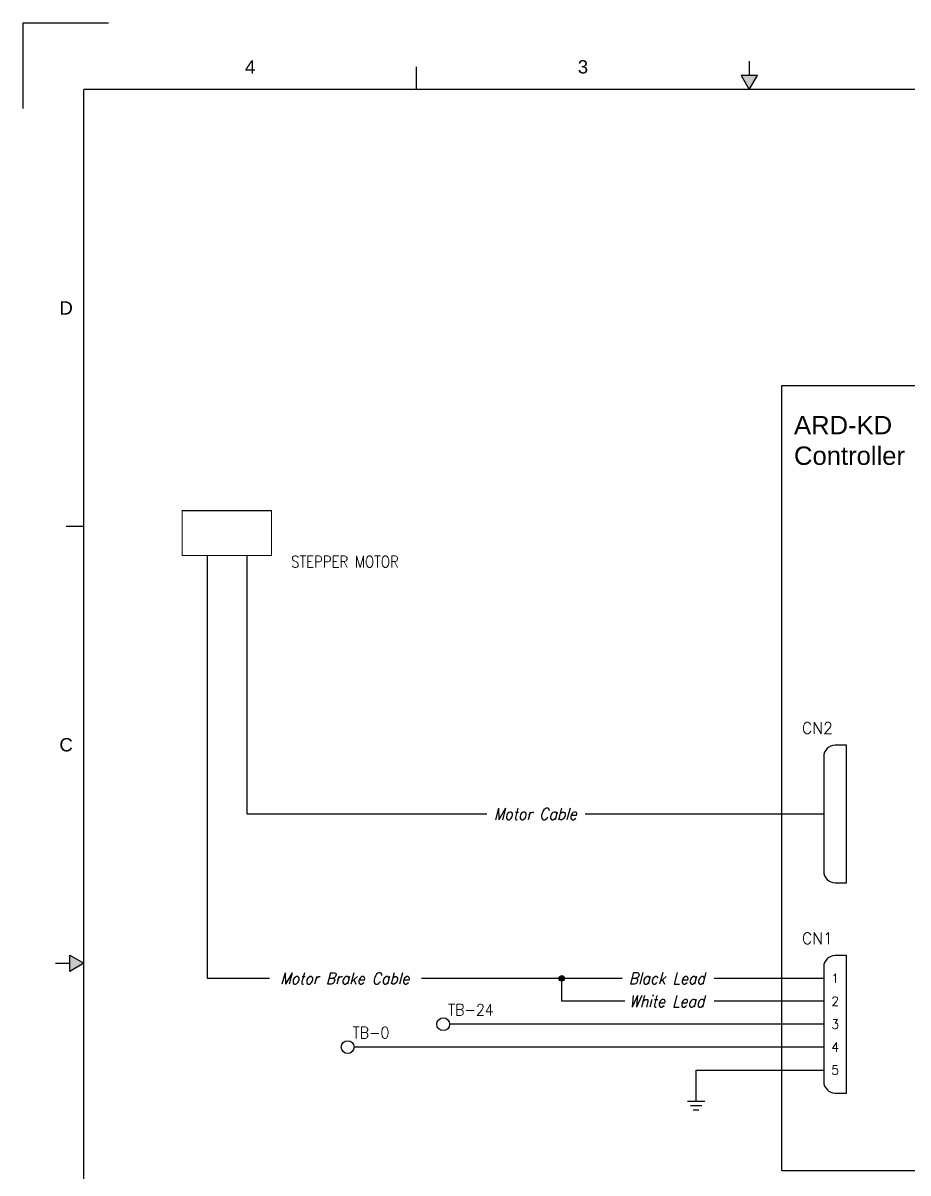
# Model space of a CAD drawing. Header units: inches. Extents: x 2 to 151, y 1 to 23.
# Drawn here: x 134.45 to 144.81, y 9.97 to 23.42 of the extents above; entities that cross this region are included whole.
import ezdxf
from ezdxf.enums import TextEntityAlignment as Align

# ---------------------------------------------------------------- set-up
doc = ezdxf.new("R2010")
doc.units = ezdxf.units.IN
doc.header["$MEASUREMENT"] = 0
for name, color, linetype in [('DESC', 150, 'Continuous'), ('ITEM', 21, 'Continuous'), ('MISC', 7, 'Continuous'), ('SYMS', 7, 'Continuous'), ('TAGS', 150, 'Continuous'), ('TERMS', 123, 'Continuous'), ('Title Block Border', 7, 'Continuous'), ('Title Block Text', 7, 'Continuous'), ('WIRES', 7, 'Continuous')]:
    doc.layers.add(name, color=color, linetype=linetype)
doc.styles.get("Standard").update_dxf_attribs({"font": 'arial.ttf'})
doc.styles.add('Text Style5', font='arial.ttf')
doc.styles.add('WD', font='romans.shx')

# ---------------------------------------------------------------- blocks, each defined once
blk = doc.blocks.new('Title Block A Portrait')
at = {"layer": 'Title Block Border'}
h = blk.add_hatch(color=256, dxfattribs=at)
h.dxf.hatch_style = 1
h.paths.add_polyline_path([(4.2022, 10.6934), (4.25, 10.6107), (4.2978, 10.6934)])
h = blk.add_hatch(color=256, dxfattribs=at)
h.dxf.hatch_style = 1
h.paths.add_polyline_path([(0.2734, 5.4522), (0.3561, 5.5), (0.2734, 5.5478)])
for p, q in [((0.5, 11), (0, 11)), ((0, 11), (0, 10.5)), ((4.25, 10.7762), (4.25, 10.6934)), ((2.3031, 10.6107), (2.3031, 10.7431)), ((4.2978, 10.6934), (4.2022, 10.6934)), ((4.2022, 10.6934), (4.25, 10.6107)), ((4.25, 10.6107), (4.2978, 10.6934)), ((4.25, 10.6107), (4.2978, 10.6934)), ((0.3561, 0.3893), (0.3561, 10.6107)), ((8.1439, 10.6107), (0.3561, 10.6107)), ((0.3561, 6.4735), (0.3561, 8.6832)), ((0.3561, 8.0553), (0.2524, 8.0553)), ((0.2734, 5.4522), (0.2734, 5.5478)), ((0.2734, 5.5478), (0.3561, 5.5)), ((0.1907, 5.5), (0.2734, 5.5)), ((0.3561, 5.5), (0.2734, 5.4522)), ((0.3561, 5.5), (0.2734, 5.4522))]:
    blk.add_line(p, q, dxfattribs=at)
at = {"layer": 'Title Block Border', "char_height": 0.0778, "attachment_point": 5, "style": 'Text Style5'}
for s, insert in [('4', (1.3296, 10.7431)), ('3', (3.2765, 10.7431)), ('D', (0.2524, 9.333)), ('C', (0.2524, 6.7777))]:
    blk.add_mtext(s, dxfattribs=dict(at, insert=insert))
at = {"layer": 'Title Block Border'}
blk.add_attdef('SCALE', text='', height=0.0973, dxfattribs=at).set_placement((5.5615, 0.8806), align=Align.MIDDLE_CENTER)
at = {"layer": 'Title Block Text'}
for tag, height, p in [('DRAWN_BY', 0.0973, (3.4647, 1.9174)), ('TITLE1', 0.1521, (6.1385, 1.7963)), ('CHECKED_BY', 0.0973, (3.4647, 1.6107)), ('TITLE2', 0.1521, (6.1385, 1.5408)), ('APPROVED_BY', 0.0973, (3.4647, 1.3674)), ('MFG', 0.0973, (3.4647, 1.124)), ('DWG_NO', 0.1521, (6.3932, 1.1033)), ('REV', 0.0973, (7.9589, 1.1033)), ('DATE', 0.0973, (3.4647, 0.8806)), ('SHEET_NO', 0.0973, (7.1766, 0.8806)), ('SHEET_OF', 0.0973, (7.91, 0.8806))]:
    blk.add_attdef(tag, text='', height=height, dxfattribs=at).set_placement(p, align=Align.MIDDLE_CENTER)
blk = doc.blocks.new('HCN1_14P_11BD')
at = {"layer": 'SYMS'}
for p, q in [((0, 0.25), (-0.125, 0.25)), ((0, -1.25), (0, 0.25)), ((-0.25, 0.125), (-0.25, -1.125)), ((-0.125, -1.25), (0, -1.25))]:
    blk.add_line(p, q, dxfattribs=at)
for centre, start, end in [((-0.125, 0.125), 90, 180), ((-0.125, -1.125), 180, 270)]:
    blk.add_arc(centre, 0.125, start, end, dxfattribs=at)
at = {"layer": 'SYMS', "style": 'WD', "width": 0.7}
for tag, p in [('INST', (-0.156, 1.25)), ('LOC', (-0.156, 1.08)), ('DESC1', (-0.15, 0.906)), ('DESC2', (-0.15, 0.725)), ('DESC3', (-0.15, 0.55))]:
    blk.add_attdef(tag, text='', height=0.125, dxfattribs=at).set_placement(p, align=Align.RIGHT)
at = {"layer": 'SYMS', "style": 'WD'}
blk.add_attdef('TAG1', text='', height=0.125, dxfattribs=at).set_placement((-0.15, 0.375), align=Align.RIGHT)
at = {"layer": 'SYMS', "style": 'WD', "width": 0.8}
blk.add_attdef('XREF', (1, 0.375), '', height=0.125, dxfattribs=at)
at = {"layer": 'SYMS', "linetype": 'Continuous', "style": 'WD', "flags": 8}
for tag, p in [('TERMDESC01P', (-0.35, 0.05)), ('TERMDESC02P', (-0.35, -0.2)), ('TERMDESC03P', (-0.35, -0.45)), ('TERMDESC04P', (-0.35, -0.7)), ('TERMDESC05P', (-0.35, -0.95))]:
    blk.add_attdef(tag, text='', height=0.1, dxfattribs=at).set_placement(p, align=Align.RIGHT)
at = {"layer": 'SYMS', "style": 'WD'}
for tag, p, flags in [('ACE_FLAG', (0.048, 0.146), 9), ('FAMILY', (0.048, 0.121), 9), ('WDBLKNAM', (0.175, 0.125), 9), ('X4TERM01P', (-0.25, 0), 1), ('X4TERM02P', (-0.25, -0.25), 1), ('X4TERM03P', (-0.25, -0.5), 1), ('X4TERM04P', (-0.25, -0.75), 1), ('X4TERM05P', (-0.25, -1), 1), ('X8LINK', (-0.125, -1.375), 1)]:
    blk.add_attdef(tag, p, '', height=0.01, dxfattribs=dict(at, flags=flags))
at = {"layer": 'SYMS', "linetype": 'Continuous', "style": 'WD', "flags": 8}
for tag, p in [('TERM01P', (-0.125, 0)), ('TERM02P', (-0.125, -0.25)), ('TERM03P', (-0.125, -0.5)), ('TERM04P', (-0.125, -0.75)), ('TERM05P', (-0.125, -1))]:
    blk.add_attdef(tag, text='', height=0.1, dxfattribs=at).set_placement(p, align=Align.MIDDLE_CENTER)
at = {"layer": 'SYMS', "color": 7, "style": 'WD'}
for tag, p in [('X4_TINY_DOT_DONT_REMOVE_01P', (-0.25, 0)), ('X4_TINY_DOT_DONT_REMOVE_02P', (-0.25, -0.25)), ('X4_TINY_DOT_DONT_REMOVE_03P', (-0.25, -0.5)), ('X4_TINY_DOT_DONT_REMOVE_04P', (-0.25, -0.75)), ('X4_TINY_DOT_DONT_REMOVE_05P', (-0.25, -1))]:
    blk.add_attdef(tag, p, '', height=0.0001, dxfattribs=at)
at = {"layer": 'SYMS', "linetype": 'Continuous', "style": 'WD', "flags": 9}
for tag, p in [('ASSYCODE', (0.046, 0.065)), ('MFG', (0.051, 0.078)), ('CAT', (0.052, 0.098))]:
    blk.add_attdef(tag, text='', height=0.01, dxfattribs=at).set_placement(p, align=Align.CENTER)
at = {"layer": 'SYMS', "linetype": 'Continuous', "style": 'WD', "flags": 8}
for tag, p in [('X4WIRE01P', (-0.35, -0.05)), ('X4WIRE02P', (-0.35, -0.3)), ('X4WIRE03P', (-0.35, -0.55)), ('X4WIRE04P', (-0.35, -0.8)), ('X4WIRE05P', (-0.35, -1.05))]:
    blk.add_attdef(tag, text='', height=0.1, dxfattribs=at).set_placement(p, align=Align.TOP_RIGHT)
blk = doc.blocks.new('HDV1_1-')
at = {"const_width": 0.0125}
blk.add_lwpolyline([(0, 0.244), (0.975, 0.244), (0.975, -0.244), (0, -0.244)], close=True, dxfattribs=at)
at = {"style": 'WD', "width": 0.85}
for tag, p in [('INST', (1.116, 0.309)), ('LOC', (1.116, 0.14)), ('TAG1', (1.116, -0.031)), ('DESC1', (1.116, -0.202)), ('DESC2', (1.116, -0.375)), ('DESC3', (1.116, -0.547)), ('RATING3', (1.116, -0.72)), ('RATING4', (1.116, -0.882)), ('WDTAGALT', (1.116, -1.045))]:
    blk.add_attdef(tag, p, '', height=0.125, dxfattribs=at)
at = {"linetype": 'Continuous', "style": 'WD', "width": 0.85, "flags": 8}
blk.add_attdef('TERM01', text='', height=0.125, dxfattribs=at).set_placement((-0.039, 0.073), align=Align.RIGHT)
at = {"style": 'WD', "flags": 9}
blk.add_attdef('WDBLKNAM', text='', height=0.01, dxfattribs=at).set_placement((0.131, 0.2), align=Align.RIGHT)
at = {"linetype": 'Continuous', "style": 'WD', "flags": 9}
for tag, p in [('ASSYCODE', (0.188, 0.125)), ('WDTYPE', (0.192, 0.087))]:
    blk.add_attdef(tag, text='', height=0.01, dxfattribs=at).set_placement(p, align=Align.CENTER)
at = {"style": 'WD', "flags": 9}
blk.add_attdef('FAMILY', text='', height=0.01, dxfattribs=at).set_placement((0.182, 0.17), align=Align.CENTER)
at = {"linetype": 'Continuous', "style": 'WD', "flags": 1}
for tag, p in [('MFG', (0.188, 0.14)), ('CAT', (0.188, 0.159))]:
    blk.add_attdef(tag, text='', height=0.01, dxfattribs=at).set_placement(p, align=Align.MIDDLE)
at = {"style": 'WD', "flags": 1}
for tag, p in [('X4TERM01', (0, 0)), ('X8TERM04', (0.487, -0.244))]:
    blk.add_attdef(tag, p, '', height=0.0125, dxfattribs=at)
at = {"style": 'WD', "width": 0.8}
blk.add_attdef('RATING1', text='', height=0.1, dxfattribs=at).set_placement((0.513, 0), align=Align.CENTER)
blk.add_attdef('RATING2', text='', height=0.1, dxfattribs=at).set_placement((0.513, -0.031), align=Align.TOP_CENTER)
at = {"linetype": 'Continuous', "style": 'WD', "width": 0.85, "flags": 8}
blk.add_attdef('TERM04', (-0.105, -0.414), '', height=0.125, dxfattribs=at)
blk = doc.blocks.new('HT0_LGENERIC')
at = {"style": 'WD', "oblique": 15, "width": 0.9}
blk.add_attdef('COLOR', text='', height=0.125, dxfattribs=at).set_placement((0, 0), align=Align.MIDDLE_CENTER)
at = {"color": 7, "style": 'WD'}
for tag, p in [('X4_TINY_DOT_DONT_REMOVE', (-0.125, 0)), ('X1_TINY_DOT_DONT_REMOVE', (0.125, 0))]:
    blk.add_attdef(tag, p, '', height=0.0001, dxfattribs=at)
at = {"style": 'WD', "flags": 1}
for tag, p in [('X4TERM01', (-0.125, 0)), ('X1TERM01', (0.125, 0))]:
    blk.add_attdef(tag, p, '', height=0.01, dxfattribs=at)
blk = doc.blocks.new('WDDOT')
for radius in [0.03, 0.0187, 0.00929]:
    blk.add_circle((0, 0), radius)
blk = doc.blocks.new('HGND2')
for p, q in [((0, 0.09375), (0, -0.09375)), ((0.046875, 0.0625), (0.046875, -0.0625)), ((0.09375, 0.03125), (0.09375, -0.03125))]:
    blk.add_line(p, q)
at = {"style": 'WD', "flags": 1}
blk.add_attdef('X4TERM01', (0, 0), '', height=0.01, dxfattribs=at)
blk = doc.blocks.new('HT0W02')
blk.add_circle((0, 0), 0.0699)
at = {"style": 'WD'}
for tag, p, width in [('INST', (0.062, 0.42), 0.7), ('LOC', (0.062, 0.25), 0.7), ('DESC1', (0.053, -0.385), 0.8)]:
    blk.add_attdef(tag, p, '', height=0.125, dxfattribs=dict(at, width=width))
at = {"linetype": 'Continuous', "style": 'WD', "width": 0.8, "flags": 8}
blk.add_attdef('WIRENO', text='', height=0.125, dxfattribs=at).set_placement((0, 0.094), align=Align.CENTER)
at = {"style": 'WD', "flags": 1}
for tag, p, height in [('X4TERM01', (-0.07, 0), 0.0125), ('X4TERMDESC01', (-0.055, -0.023), 0.025), ('X2TERMDESC01', (-0.006, 0.029), 0.025), ('STRIPSEQ', (0, 0), 0.00125), ('X2TERM01', (0, 0.07), 0.0125), ('X1TERMDESC01', (0.039, -0.003), 0.025), ('X1TERM01', (0.07, 0), 0.0125), ('LINKTERM', (0, -0.002), 0.00125), ('X8TERM01', (0, -0.07), 0.0125), ('X8TERMDESC01', (0, -0.054), 0.025)]:
    blk.add_attdef(tag, p, '', height=height, dxfattribs=at)
at = {"linetype": 'Continuous', "style": 'WD'}
for tag, p, height, width, flags in [('TAGSTRIP', (0.053, -0.229), 0.125, 0.9, 8), ('CAT', (0.213, -0.406), 0.109, 0.8, 1), ('DESC2', (0.053, -0.541), 0.125, 0.8, 8), ('DESC3', (0.053, -0.698), 0.125, 0.8, 8)]:
    blk.add_attdef(tag, p, '', height=height, dxfattribs=dict(at, width=width, flags=flags))
at = {"linetype": 'Continuous', "style": 'WD', "width": 0.8, "flags": 1}
blk.add_attdef('MFG', text='', height=0.109, dxfattribs=at).set_placement((0.088, -0.406), align=Align.RIGHT)
at = {"style": 'WD', "width": 0.7, "flags": 1}
blk.add_attdef('ASSYCODE', (0.062, -0.281), '', height=0.01, dxfattribs=at)

msp = doc.modelspace()

# ---------------------------------------------------------------- linework, layer by layer
at = {"layer": 'ITEM'}
msp.add_lwpolyline([(143.333, 19.183), (145.635, 19.183), (145.635, 9.993), (143.333, 9.993)], close=True, dxfattribs=at)
at = {"layer": 'WIRES'}
for p, q in [((136.606, 17.195), (136.606, 12.246)), ((137.07, 17.195), (137.07, 14.17)), ((137.07, 14.17), (139.879, 14.17)), ((141.031, 14.17), (143.823, 14.17)), ((137.336, 12.246), (136.606, 12.246)), ((141.466, 12.246), (139.115, 12.246)), ((140.757, 11.978), (140.757, 12.246)), ((143.823, 12.246), (142.54, 12.246)), ((141.495, 11.978), (140.757, 11.978)), ((143.823, 11.978), (142.54, 11.978)), ((143.823, 11.71), (139.445, 11.71)), ((143.823, 11.442), (138.327, 11.442)), ((142.329, 10.804), (142.329, 11.174)), ((142.329, 11.174), (143.823, 11.174))]:
    msp.add_line(p, q, dxfattribs=at)

# ---------------------------------------------------------------- block references
at = {"xscale": 2, "yscale": 2, "zscale": 2}
msp.add_blockref('Title Block A Portrait', (134.452, 1.423), dxfattribs=at)
at = {"layer": 'ITEM'}
ref = msp.add_blockref('HCN1_14P_11BD', (144.091, 14.706), dxfattribs=dict(at, xscale=1.072591409478442, yscale=1.072591409478442, zscale=1.072591409478442))
ref.add_attrib('TAG1', 'CN2', dxfattribs={"layer": 'TAGS', "height": 0.1341, "style": 'WD'}).set_placement((143.93, 15.108), align=Align.RIGHT)
ref.add_attrib('X4_TINY_DOT_DONT_REMOVE_01P', '.', (143.823, 14.706), dxfattribs={"layer": 'MISC', "color": 7, "height": 0.000107, "style": 'WD'})
ref.add_attrib('X4_TINY_DOT_DONT_REMOVE_02P', '.', (143.823, 14.438), dxfattribs={"layer": 'MISC', "color": 7, "height": 0.000107, "style": 'WD'})
ref.add_attrib('X4_TINY_DOT_DONT_REMOVE_03P', '.', (143.823, 14.17), dxfattribs={"layer": 'MISC', "color": 7, "height": 0.000107, "style": 'WD'})
ref.add_attrib('X4_TINY_DOT_DONT_REMOVE_04P', '.', (143.823, 13.902), dxfattribs={"layer": 'MISC', "color": 7, "height": 0.000107, "style": 'WD'})
ref.add_attrib('X4_TINY_DOT_DONT_REMOVE_05P', '.', (143.823, 13.633), dxfattribs={"layer": 'MISC', "color": 7, "height": 0.000107, "style": 'WD'})
ref = msp.add_blockref('HCN1_14P_11BD', (144.091, 12.246), dxfattribs=dict(at, xscale=1.072591409478442, yscale=1.072591409478442, zscale=1.072591409478442))
ref.add_attrib('TAG1', 'CN1', dxfattribs={"layer": 'TAGS', "height": 0.1341, "style": 'WD'}).set_placement((143.93, 12.648), align=Align.RIGHT)
ref.add_attrib('X4_TINY_DOT_DONT_REMOVE_01P', '.', (143.823, 12.246), dxfattribs={"layer": 'MISC', "color": 7, "height": 0.000107, "style": 'WD'})
ref.add_attrib('TERM01P', '1', dxfattribs={"layer": 'TERMS', "linetype": 'Continuous', "height": 0.107, "style": 'WD', "flags": 8}).set_placement((143.957, 12.246), align=Align.MIDDLE_CENTER)
ref.add_attrib('X4_TINY_DOT_DONT_REMOVE_02P', '.', (143.823, 11.978), dxfattribs={"layer": 'MISC', "color": 7, "height": 0.000107, "style": 'WD'})
ref.add_attrib('TERM02P', '2', dxfattribs={"layer": 'TERMS', "linetype": 'Continuous', "height": 0.107, "style": 'WD', "flags": 8}).set_placement((143.957, 11.978), align=Align.MIDDLE_CENTER)
ref.add_attrib('X4_TINY_DOT_DONT_REMOVE_03P', '.', (143.823, 11.71), dxfattribs={"layer": 'MISC', "color": 7, "height": 0.000107, "style": 'WD'})
ref.add_attrib('TERM03P', '3', dxfattribs={"layer": 'TERMS', "linetype": 'Continuous', "height": 0.107, "style": 'WD', "flags": 8}).set_placement((143.957, 11.71), align=Align.MIDDLE_CENTER)
ref.add_attrib('X4_TINY_DOT_DONT_REMOVE_04P', '.', (143.823, 11.442), dxfattribs={"layer": 'MISC', "color": 7, "height": 0.000107, "style": 'WD'})
ref.add_attrib('TERM04P', '4', dxfattribs={"layer": 'TERMS', "linetype": 'Continuous', "height": 0.107, "style": 'WD', "flags": 8}).set_placement((143.957, 11.442), align=Align.MIDDLE_CENTER)
ref.add_attrib('X4_TINY_DOT_DONT_REMOVE_05P', '.', (143.823, 11.174), dxfattribs={"layer": 'MISC', "color": 7, "height": 0.000107, "style": 'WD'})
ref.add_attrib('TERM05P', '5', dxfattribs={"layer": 'TERMS', "linetype": 'Continuous', "height": 0.107, "style": 'WD', "flags": 8}).set_placement((143.957, 11.174), align=Align.MIDDLE_CENTER)
at = {"layer": 'SYMS'}
ref = msp.add_blockref('HDV1_1-', (136.315, 17.456), dxfattribs=dict(at, xscale=1.072591409478442, yscale=1.072591409478442, zscale=1.072591409478442))
ref.add_attrib('DESC2', ' STEPPER MOTOR', (137.512, 17.054), dxfattribs={"layer": 'DESC', "height": 0.13407, "style": 'WD', "width": 0.85})
ref = msp.add_blockref('HT0_LGENERIC', (140.446, 14.17), dxfattribs=dict(at, xscale=1.072591409478442, yscale=1.072591409478442, zscale=1.072591409478442))
ref.add_attrib('X1_TINY_DOT_DONT_REMOVE', '.', (141.031, 14.17), dxfattribs={"layer": 'MISC', "color": 7, "height": 0.000107, "style": 'WD'})
ref.add_attrib('X4_TINY_DOT_DONT_REMOVE', '.', (139.879, 14.17), dxfattribs={"layer": 'MISC', "color": 7, "height": 0.000107, "style": 'WD'})
ref.add_attrib('COLOR', 'Motor Cable', dxfattribs={"layer": 'MISC', "height": 0.13407, "style": 'WD', "oblique": 15, "width": 0.9}).set_placement((140.446, 14.17), align=Align.MIDDLE_CENTER)
ref = msp.add_blockref('HT0_LGENERIC', (138.217, 12.246), dxfattribs=dict(at, xscale=1.072591409478442, yscale=1.072591409478442, zscale=1.072591409478442))
ref.add_attrib('X1_TINY_DOT_DONT_REMOVE', '.', (139.115, 12.246), dxfattribs={"layer": 'MISC', "color": 7, "height": 0.000107, "style": 'WD'})
ref.add_attrib('X4_TINY_DOT_DONT_REMOVE', '.', (137.336, 12.246), dxfattribs={"layer": 'MISC', "color": 7, "height": 0.000107, "style": 'WD'})
ref.add_attrib('COLOR', 'Motor Brake Cable', dxfattribs={"layer": 'MISC', "height": 0.13407, "style": 'WD', "oblique": 15, "width": 0.9}).set_placement((138.217, 12.246), align=Align.MIDDLE_CENTER)
at = {"layer": 'SYMS', "xscale": 1.072591409478442, "yscale": 1.072591409478442, "zscale": 1.072591409478442}
msp.add_blockref('WDDOT', (140.757, 12.246), dxfattribs=at)
at = {"layer": 'SYMS'}
ref = msp.add_blockref('HT0_LGENERIC', (141.985, 12.246), dxfattribs=dict(at, xscale=1.072591409478442, yscale=1.072591409478442, zscale=1.072591409478442))
ref.add_attrib('X1_TINY_DOT_DONT_REMOVE', '.', (142.54, 12.246), dxfattribs={"layer": 'MISC', "color": 7, "height": 0.000107, "style": 'WD'})
ref.add_attrib('X4_TINY_DOT_DONT_REMOVE', '.', (141.466, 12.246), dxfattribs={"layer": 'MISC', "color": 7, "height": 0.000107, "style": 'WD'})
ref.add_attrib('COLOR', 'Black Lead', dxfattribs={"layer": 'MISC', "height": 0.1341, "style": 'WD', "oblique": 15, "width": 0.9}).set_placement((141.985, 12.246), align=Align.MIDDLE_CENTER)
ref = msp.add_blockref('HT0_LGENERIC', (141.985, 11.978), dxfattribs=dict(at, xscale=1.072591409478442, yscale=1.072591409478442, zscale=1.072591409478442))
ref.add_attrib('X1_TINY_DOT_DONT_REMOVE', '.', (142.54, 11.978), dxfattribs={"layer": 'MISC', "color": 7, "height": 0.000107, "style": 'WD'})
ref.add_attrib('X4_TINY_DOT_DONT_REMOVE', '.', (141.495, 11.978), dxfattribs={"layer": 'MISC', "color": 7, "height": 0.000107, "style": 'WD'})
ref.add_attrib('COLOR', 'White Lead', dxfattribs={"layer": 'MISC', "height": 0.1341, "style": 'WD', "oblique": 15, "width": 0.9}).set_placement((141.985, 11.978), align=Align.MIDDLE_CENTER)
ref = msp.add_blockref('HT0W02', (139.37, 11.71), dxfattribs=dict(at, xscale=1.072591409478442, yscale=1.072591409478442, zscale=1.072591409478442))
ref.add_attrib('TAGSTRIP', 'TB-24', (139.427, 11.812), dxfattribs={"layer": 'TAGS', "linetype": 'Continuous', "height": 0.1341, "style": 'WD', "width": 0.9, "flags": 8})
ref = msp.add_blockref('HT0W02', (138.252, 11.442), dxfattribs=dict(at, xscale=1.072591409478442, yscale=1.072591409478442, zscale=1.072591409478442))
ref.add_attrib('TAGSTRIP', 'TB-0', (138.31, 11.544), dxfattribs={"layer": 'TAGS', "linetype": 'Continuous', "height": 0.1341, "style": 'WD', "width": 0.9, "flags": 8})
at = {"layer": 'SYMS', "xscale": 1.072591409478442, "yscale": 1.072591409478442, "zscale": 1.072591409478442, "rotation": 270}
msp.add_blockref('HGND2', (142.329, 10.804), dxfattribs=at)

# ---------------------------------------------------------------- texts
at = {"layer": 'ITEM', "insert": (143.475, 18.826), "char_height": 0.2145, "attachment_point": 1}
msp.add_mtext_dynamic_manual_height_columns('ARD-KD\\PController', width=1.00944, gutter_width=1, heights=[0], dxfattribs=at)

doc.saveas('drawing.dxf')
